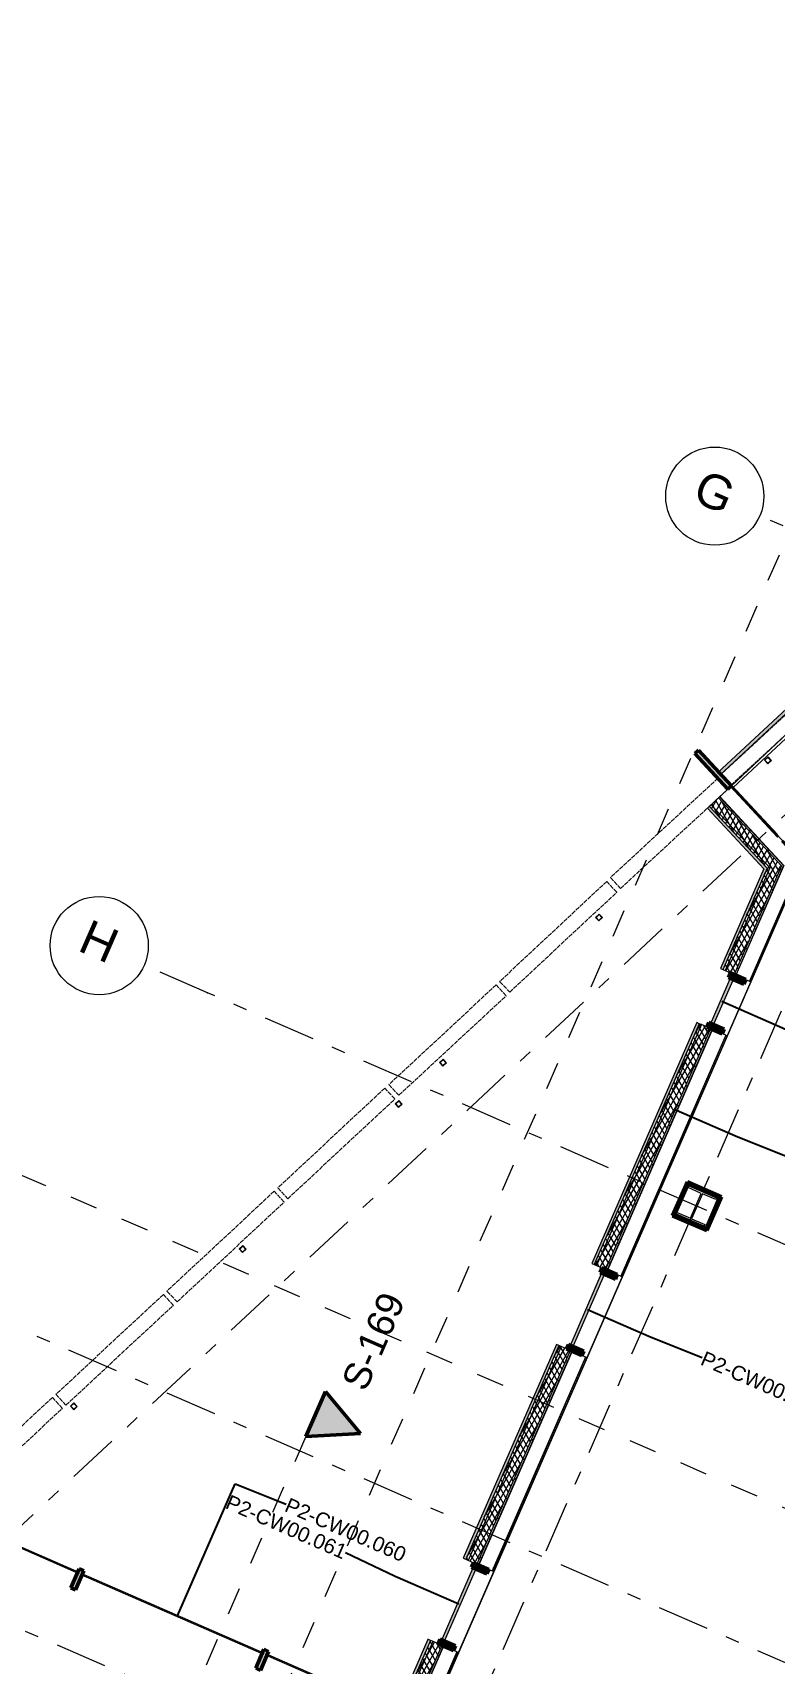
# Model space of a CAD drawing. Header units: millimetres. Extents: x -50172 to 90294, y -80883 to 25069.
# Drawn here: x -24973 to -17419, y -26079 to -9476 of the extents above; entities that cross this region are included whole.
import ezdxf
from ezdxf.enums import TextEntityAlignment as Align

# ---------------------------------------------------------------- set-up
doc = ezdxf.new("R2010")
doc.units = ezdxf.units.MM
doc.header["$MEASUREMENT"] = 0
for name, pattern in [('Dashed', [564.444447, 282.222223, -282.222223]), ('Double Dashed', [1093.611073, 529.166651, -211.666656, 141.111112, -211.666656]), ('Hidden Line', [55, 45, -10])]:
    doc.linetypes.add(name, pattern=pattern)
for name, color, linetype, lineweight, true_color in [('A-25-M_Curtain_Wall_Pen_No__46', 7, 'Continuous', 35, 0x444444), ('A-25-M_Wall_Ext_Pen_No__107', 7, 'Continuous', 15, 0xa6a6a6), ('A-25-M_Wall_Int_Pen_No__107', 7, 'Continuous', 15, 0xa6a6a6), ('A-25-M_Wall_Int_Pen_No__27', 7, 'Continuous', 50, 0x2a2a2a), ('A-95-MC_Marker_Section_P2.Marker_Pen_No__25', 7, 'Continuous', 50, 0x2a2a2a), ('New_A-15-MG_Structural_Grid_Phase_2_Pen_No__222', 7, 'Continuous', 13, 0x65af33), ('New_A-25-M_Curtain_Wall_Pen_No__144', 7, 'Continuous', 0, 0xc8c8c8), ('New_A-25-M_Curtain_Wall_Pen_No__165', 7, 'Continuous', 0, 0x006060), ('New_A-25-M_Curtain_Wall_Pen_No__27', 7, 'Continuous', 50, 0x2a2a2a), ('New_A-25-M_Wall_Ext_Pen_No__107', 7, 'Continuous', 15, 0xa6a6a6), ('New_A-35-M_FFE-Zone_Pen_No__74', 7, 'Continuous', 20, 0x606060), ('New_A-35-M_FFE_Sanitary_Pen_No__144', 7, 'Continuous', 0, 0xc8c8c8), ('New_A-35-M_FFE_Sanitary_Pen_No__165', 7, 'Continuous', 0, 0x006060), ('New_A-35-M_FFE_Sanitary_Pen_No__27', 7, 'Continuous', 50, 0x2a2a2a)]:
    doc.layers.add(name, color=color, linetype=linetype, lineweight=lineweight, true_color=true_color)
for name, color, linetype, lineweight in [('A-25-M_Curtain_Wall_Pen_No__85', 8, 'Continuous', 20), ('A-25-M_Wall_Ext_Pen_No__1', 7, 'Continuous', 13), ('A-95-MC_Marker_Section_P2.Marker_Pen_No__1', 7, 'Continuous', 13), ('A-95-MC_Marker_Section_P2.Marker_Pen_No__6', 7, 'Continuous', 35), ('COLUMN.IFC Import_Pen_No__2', 8, 'Continuous', 15), ('New_A-20-M_Floor_Slab_Pen_No__89', 8, 'Continuous', 20), ('New_A-25-M_Curtain_Wall_Pen_No__1', 7, 'Continuous', 13), ('New_A-25-M_Curtain_Wall_Pen_No__87', 8, 'Continuous', 20), ('New_A-25-M_Wall_Ext_Pen_No__1', 7, 'Continuous', 13), ('New_A-35-M_FFE_Sanitary_Pen_No__1', 7, 'Continuous', 13), ('New_ArchiCAD Windows_Pen_No__1', 7, 'Continuous', 13), ('New_ArchiCAD Zone Stamps_Pen_No__9', 7, 'Continuous', 13)]:
    doc.layers.add(name, color=color, linetype=linetype, lineweight=lineweight)
for name, color, linetype in [('A-25-M_Wall_Int', 7, 'Continuous'), ('A-95-MC_Marker_Section_P2.Marker', 7, 'Continuous'), ('COLUMN.IFC Import', 7, 'Continuous'), ('New_A-15-MG_Structural_Grid_Phase_2', 7, 'Continuous'), ('New_A-20-M_Floor_Slab', 7, 'Continuous'), ('New_A-25-M_Curtain_Wall', 7, 'Continuous'), ('New_A-25-M_Wall_Ext', 7, 'Continuous'), ('New_A-35-M_FFE-Zone', 7, 'Continuous'), ('New_A-35-M_FFE_Sanitary', 7, 'Continuous'), ('New_ArchiCAD Windows', 7, 'Continuous')]:
    doc.layers.add(name, color=color, linetype=linetype)
doc.styles.add('GENERATED_STYLE_1', font='')
doc.styles.add('GENERATED_STYLE_3', font='')
doc.styles.add('GENERATED_STYLE_4', font='')
doc.styles.get('GENERATED_STYLE_1').set_extended_font_data('Arial', bold=True)
doc.styles.get('GENERATED_STYLE_3').set_extended_font_data('Arial')
doc.styles.get('GENERATED_STYLE_4').set_extended_font_data('Swis721 BT')
doc.dimstyles.new('GENERATED_STYLE__3', dxfattribs={"dimtxt": 0.18, "dimasz": 273.6, "dimexe": 0.18, "dimexo": 0.0625, "dimgap": 0.09, "dimtad": 0, "dimtih": 1, "dimtoh": 1, "dimdec": 4, "dimzin": 0, "dimdsep": 46, "dimcen": 0.09, "dimadec": 0, "dimazin": 0, "dimtfac": 1, "dimtdec": 4, "dimtmove": 0, "dimatfit": 3, "dimldrblk": 'ARROWHEAD_5', "dimfxl": 1, "dimtolj": 1, "dimtzin": 0, "dimarcsym": 0})
pattern_1 = [(60, (0, 0), (-43.30127, 25), []), (120, (0, 0), (43.30127, 25), [])]
pattern_2 = [(0, (0, 0), (0, 200), [])]
pattern_3 = [(312.9404, (0, 0), (126.797, 117.9938), [0, -100]), (312.9404, (97.46, 22.4), (126.797, 117.9938), [0, -100])]
pattern_4 = [(246.4404, (0, 0), (-158.76755, 69.2305), [0, -100]), (246.4404, (59.4, -80.45), (-158.76755, 69.2305), [0, -100])]

# ---------------------------------------------------------------- blocks, each defined once
blk = doc.blocks.new('Computer Lab E (PG)_INB 1101_11_1', base_point=(-15405, -22880))
at = {"layer": 'New_A-35-M_FFE-Zone_Pen_No__74', "linetype": 'Continuous'}
for p, q in [((-16952, -17510), (-20967, -26719)), ((-18456, -21521), (-18306, -21177)), ((-18306, -21177), (-17970, -21324)), ((-17970, -21324), (-18120, -21668)), ((-18120, -21668), (-18456, -21521))]:
    blk.add_line(p, q, dxfattribs=at)
at = {"layer": 'New_ArchiCAD Zone Stamps_Pen_No__9'}
for tag, height, style, p in [('ROOM_NAME', 250, 'GENERATED_STYLE_1', (-16534, -21191)), ('zoneNameLine2', 250, 'GENERATED_STYLE_1', (-16723, -21623)), ('ROOM_NUMBER', 200, 'GENERATED_STYLE_3', (-16911, -22044)), ('measuredAreaCode', 200, 'GENERATED_STYLE_3', (-17068, -22404)), ('DUMMY_649', 200, 'GENERATED_STYLE_3', (-16761, -22538)), ('DUMMY_650', 200, 'GENERATED_STYLE_3', (-16271, -22752)), ('DUMMY_651', 133, 'GENERATED_STYLE_3', (-15992, -22858))]:
    blk.add_attdef(tag, text='', height=height, rotation=336.4404, dxfattribs=dict(at, style=style)).set_placement(p, align=Align.TOP_LEFT)
blk = doc.blocks.new('Research space 1_INB 1103_14_1', base_point=(-6557, -12753))
at = {"layer": 'New_A-35-M_FFE-Zone_Pen_No__74', "linetype": 'Continuous'}
for p, q in [((-11159, -10860), (-17856, -17143)), ((-17856, -17143), (-17392, -17642))]:
    blk.add_line(p, q, dxfattribs=at)
at = {"layer": 'New_ArchiCAD Zone Stamps_Pen_No__9'}
for tag, height, style, p in [('ROOM_NAME', 250, 'GENERATED_STYLE_1', (-9054, -14912)), ('zoneNameLine2', 250, 'GENERATED_STYLE_1', (-9243, -15344)), ('ROOM_NUMBER', 200, 'GENERATED_STYLE_3', (-9431, -15765)), ('measuredAreaCode', 200, 'GENERATED_STYLE_3', (-9588, -16125)), ('DUMMY_649', 200, 'GENERATED_STYLE_3', (-9281, -16259)), ('DUMMY_650', 200, 'GENERATED_STYLE_3', (-8670, -16525)), ('DUMMY_651', 133, 'GENERATED_STYLE_3', (-8391, -16632))]:
    blk.add_attdef(tag, text='', height=height, rotation=336.4404, dxfattribs=dict(at, style=style)).set_placement(p, align=Align.TOP_LEFT)
blk = doc.blocks.new('Slab_60_1', base_point=(-21326, -27555))
at = {"layer": 'New_A-20-M_Floor_Slab_Pen_No__89', "linetype": 'Continuous', "flags": 128}
blk.add_lwpolyline([(10989, -26694), (18941, -8457), (9986, -4552), (6045, -2834), (6178, -2529), (1093, -312), (-3008, -4128), (-3008, -4128), (-10734, -11317), (-11116, -10906), (-17839, -17161), (-17128, -17926), (-21326, -27555)], dxfattribs=at)
blk = doc.blocks.new('Curtain Wall_13_1')
at = {"layer": 'New_A-25-M_Curtain_Wall_Pen_No__144', "linetype": 'Continuous'}
for points in [[(-25668, -24607), (-25716, -24586), (-25800, -24779), (-25752, -24800)], [(-24451, -25137), (-24499, -25117), (-24583, -25309), (-24535, -25330)], [(-22570, -25957), (-22618, -25936), (-22701, -26129), (-22654, -26150)], [(-21353, -26487), (-21401, -26467), (-21484, -26659), (-21437, -26680)]]:
    blk.add_hatch(color=256, dxfattribs=at).paths.add_polyline_path(points)
at = {"layer": 'New_A-25-M_Curtain_Wall_Pen_No__165', "linetype": 'Continuous', "lineweight": 0, "true_color": 0x001818}
for points in [[(-24499, -25155), (-25696, -24633), (-25700, -24642), (-24503, -25164)], [(-22618, -25974), (-24479, -25164), (-24483, -25173), (-22622, -25984)], [(-21401, -26505), (-22598, -25983), (-22602, -25992), (-21405, -26514)]]:
    blk.add_hatch(color=168, dxfattribs=at).paths.add_polyline_path(points)
at = {"layer": 'New_A-25-M_Curtain_Wall_Pen_No__1', "linetype": 'Continuous'}
for p, q in [((-25696, -24633), (-25700, -24642)), ((-25700, -24642), (-24503, -25164)), ((-24499, -25155), (-25696, -24633)), ((-24503, -25164), (-24499, -25155)), ((-24479, -25164), (-24483, -25173)), ((-24483, -25173), (-22622, -25984)), ((-22618, -25974), (-24479, -25164)), ((-22622, -25984), (-22618, -25974)), ((-22598, -25983), (-22602, -25992)), ((-22602, -25992), (-21405, -26514)), ((-21401, -26505), (-22598, -25983)), ((-21405, -26514), (-21401, -26505))]:
    blk.add_line(p, q, dxfattribs=at)
at = {"layer": 'New_A-25-M_Curtain_Wall_Pen_No__27', "linetype": 'Continuous'}
for p, q in [((-25716, -24586), (-25800, -24779)), ((-25752, -24800), (-25668, -24607)), ((-25668, -24607), (-25716, -24586)), ((-25800, -24779), (-25752, -24800)), ((-24499, -25117), (-24583, -25309)), ((-24535, -25330), (-24451, -25137)), ((-24451, -25137), (-24499, -25117)), ((-24583, -25309), (-24535, -25330)), ((-22618, -25936), (-22701, -26129)), ((-22654, -26150), (-22570, -25957)), ((-22570, -25957), (-22618, -25936)), ((-22701, -26129), (-22654, -26150)), ((-21401, -26467), (-21484, -26659)), ((-21437, -26680), (-21353, -26487)), ((-21353, -26487), (-21401, -26467)), ((-21484, -26659), (-21437, -26680))]:
    blk.add_line(p, q, dxfattribs=at)
blk = doc.blocks.new('Curtain Wall_15_1')
at = {"layer": 'New_A-25-M_Curtain_Wall_Pen_No__144', "linetype": 'Continuous'}
for points in [[(-17710, -19118), (-17866, -19050), (-17886, -19096), (-17730, -19163)], [(-17930, -19622), (-18086, -19554), (-18106, -19600), (-17950, -19668)]]:
    blk.add_hatch(color=256, dxfattribs=at).paths.add_polyline_path(points)
at = {"layer": 'New_A-25-M_Curtain_Wall_Pen_No__165', "linetype": 'Continuous', "lineweight": 0, "true_color": 0x001818}
blk.add_hatch(color=168, dxfattribs=at).paths.add_polyline_path([(-18046, -19588), (-17834, -19102), (-17863, -19089), (-18075, -19575)])
at = {"layer": 'New_A-25-M_Curtain_Wall_Pen_No__1', "linetype": 'Continuous'}
for p, q in [((-17863, -19089), (-18075, -19575)), ((-17863, -19089), (-17834, -19102)), ((-17834, -19102), (-18046, -19588)), ((-18075, -19575), (-18046, -19588))]:
    blk.add_line(p, q, dxfattribs=at)
at = {"layer": 'New_A-25-M_Curtain_Wall_Pen_No__27', "linetype": 'Continuous'}
for p, q in [((-17866, -19050), (-17886, -19096)), ((-17866, -19050), (-17710, -19118)), ((-17886, -19096), (-17730, -19163)), ((-17710, -19118), (-17730, -19163)), ((-18086, -19554), (-18106, -19600)), ((-18086, -19554), (-17930, -19622)), ((-18106, -19600), (-17950, -19668)), ((-17930, -19622), (-17950, -19668))]:
    blk.add_line(p, q, dxfattribs=at)
blk = doc.blocks.new('Curtain Wall_16_1')
at = {"layer": 'New_A-35-M_FFE_Sanitary_Pen_No__144', "linetype": 'Continuous'}
for points in [[(-19195, -22098), (-19039, -22166), (-19019, -22120), (-19175, -22052)], [(-19535, -22877), (-19379, -22945), (-19359, -22899), (-19515, -22831)]]:
    blk.add_hatch(color=256, dxfattribs=at).paths.add_polyline_path(points)
at = {"layer": 'New_A-35-M_FFE_Sanitary_Pen_No__165', "linetype": 'Continuous', "lineweight": 0, "true_color": 0x001818}
blk.add_hatch(color=168, dxfattribs=at).paths.add_polyline_path([(-19475, -22865), (-19143, -22104), (-19172, -22091), (-19504, -22852)])
at = {"layer": 'New_A-35-M_FFE_Sanitary_Pen_No__1', "linetype": 'Continuous'}
for p, q in [((-19172, -22091), (-19504, -22852)), ((-19475, -22865), (-19143, -22104)), ((-19143, -22104), (-19172, -22091)), ((-19504, -22852), (-19475, -22865))]:
    blk.add_line(p, q, dxfattribs=at)
at = {"layer": 'New_A-35-M_FFE_Sanitary_Pen_No__27', "linetype": 'Continuous'}
for p, q in [((-19175, -22052), (-19195, -22098)), ((-19019, -22120), (-19175, -22052)), ((-19195, -22098), (-19039, -22166)), ((-19039, -22166), (-19019, -22120)), ((-19515, -22831), (-19535, -22877)), ((-19535, -22877), (-19379, -22945)), ((-19359, -22899), (-19515, -22831)), ((-19379, -22945), (-19359, -22899))]:
    blk.add_line(p, q, dxfattribs=at)
blk = doc.blocks.new('Curtain Wall_17_1')
at = {"layer": 'New_A-35-M_FFE_Sanitary_Pen_No__144', "linetype": 'Continuous'}
for points in [[(-20504, -25100), (-20348, -25168), (-20328, -25122), (-20484, -25054)], [(-20844, -25879), (-20688, -25947), (-20668, -25901), (-20824, -25833)]]:
    blk.add_hatch(color=256, dxfattribs=at).paths.add_polyline_path(points)
at = {"layer": 'New_A-35-M_FFE_Sanitary_Pen_No__165', "linetype": 'Continuous', "lineweight": 0, "true_color": 0x001818}
blk.add_hatch(color=168, dxfattribs=at).paths.add_polyline_path([(-20784, -25867), (-20452, -25106), (-20482, -25093), (-20813, -25854)])
at = {"layer": 'New_A-35-M_FFE_Sanitary_Pen_No__1', "linetype": 'Continuous'}
for p, q in [((-20482, -25093), (-20813, -25854)), ((-20784, -25867), (-20452, -25106)), ((-20452, -25106), (-20482, -25093)), ((-20813, -25854), (-20784, -25867))]:
    blk.add_line(p, q, dxfattribs=at)
at = {"layer": 'New_A-35-M_FFE_Sanitary_Pen_No__27', "linetype": 'Continuous'}
for p, q in [((-20484, -25054), (-20504, -25100)), ((-20328, -25122), (-20484, -25054)), ((-20504, -25100), (-20348, -25168)), ((-20348, -25168), (-20328, -25122)), ((-20824, -25833), (-20844, -25879)), ((-20844, -25879), (-20688, -25947)), ((-20668, -25901), (-20824, -25833)), ((-20688, -25947), (-20668, -25901))]:
    blk.add_line(p, q, dxfattribs=at)
blk = doc.blocks.new('Curtain Wall_20_1')
at = {"layer": 'New_A-25-M_Curtain_Wall_Pen_No__144', "linetype": 'Continuous'}
blk.add_hatch(color=256, dxfattribs=at).paths.add_polyline_path([(-18228, -16817), (-17893, -17177), (-17856, -17143), (-18191, -16783)])
at = {"layer": 'New_A-25-M_Curtain_Wall_Pen_No__165', "linetype": 'Continuous', "lineweight": 0, "true_color": 0x001818}
blk.add_hatch(color=168, dxfattribs=at).paths.add_polyline_path([(-17976, -17036), (-16861, -15999), (-16883, -15975), (-17998, -17013)])
at = {"layer": 'New_A-25-M_Curtain_Wall_Pen_No__1', "linetype": 'Continuous'}
for p, q in [((-16883, -15975), (-17998, -17013)), ((-17976, -17036), (-16861, -15999)), ((-17998, -17013), (-17976, -17036))]:
    blk.add_line(p, q, dxfattribs=at)
at = {"layer": 'New_A-25-M_Curtain_Wall_Pen_No__27', "linetype": 'Continuous'}
for p, q in [((-18191, -16783), (-18228, -16817)), ((-18228, -16817), (-17893, -17177)), ((-17856, -17143), (-18191, -16783)), ((-17893, -17177), (-17856, -17143))]:
    blk.add_line(p, q, dxfattribs=at)
blk = doc.blocks.new('Wall_79_1', base_point=(-17526, -17989))
at = {"layer": 'A-25-M_Wall_Ext_Pen_No__107', "linetype": 'Continuous'}
blk.add_hatch(color=256, dxfattribs=at).paths.add_polyline_path([(-17378, -17650), (-17389, -17639), (-17400, -17650), (-17389, -17661)])
at = {"layer": 'A-25-M_Wall_Ext_Pen_No__107', "linetype": 'Continuous', "lineweight": 0, "true_color": 0x535353}
for points in [[(-17387, -17663), (-17389, -17661), (-17391, -17662), (-17389, -17664)], [(-17376, -17653), (-17378, -17650), (-17389, -17661), (-17387, -17663)], [(-17342, -17712), (-17344, -17710), (-17345, -17711), (-17343, -17713)], [(-17331, -17702), (-17333, -17700), (-17344, -17710), (-17342, -17712)]]:
    blk.add_hatch(color=251, dxfattribs=at).paths.add_polyline_path(points)
at = {"layer": 'New_A-25-M_Wall_Ext_Pen_No__107', "linetype": 'Continuous'}
h = blk.add_hatch(dxfattribs=at)
h.set_pattern_fill('Plywood_0001', color=256, style=0, pattern_type=2)
h.set_pattern_definition(pattern_2)
h.paths.add_polyline_path([(-17990, -17268), (-17347, -17959), (-17326, -17955), (-17977, -17256)])
at = {"layer": 'New_A-25-M_Wall_Ext_Pen_No__107', "linetype": 'Continuous', "lineweight": 0, "true_color": 0x535353}
for points in [[(-17977, -17256), (-17326, -17955), (-17323, -17955), (-17975, -17254)], [(-17389, -17661), (-17864, -17151), (-17865, -17152), (-17391, -17662)], [(-17343, -17713), (-17147, -17925), (-17144, -17924), (-17342, -17712)]]:
    blk.add_hatch(color=251, dxfattribs=at).paths.add_polyline_path(points)
at = {"layer": 'New_A-25-M_Wall_Ext_Pen_No__107', "linetype": 'Continuous'}
h = blk.add_hatch(dxfattribs=at)
h.set_pattern_fill('Plaster_0001', color=256, style=0, pattern_type=2)
h.set_pattern_definition(pattern_3)
h.paths.add_polyline_path([(-17389, -17639), (-17853, -17141), (-17864, -17151), (-17400, -17650)])
blk.add_hatch(color=256, dxfattribs=at).paths.add_polyline_path([(-18101, -17371), (-17526, -17989), (-17494, -17984), (-18081, -17353)])
h = blk.add_hatch(dxfattribs=at)
h.set_pattern_fill('Batt_Insulation_0001', color=256, style=0, pattern_type=2)
h.set_pattern_definition(pattern_1)
h.paths.add_polyline_path([(-18081, -17353), (-17494, -17984), (-17465, -17979), (-18063, -17336)])
h = blk.add_hatch(dxfattribs=at)
h.set_pattern_fill('Batt_Insulation_0001', color=256, style=0, pattern_type=2)
h.set_pattern_definition(pattern_1)
h.paths.add_polyline_path([(-18063, -17336), (-17465, -17979), (-17347, -17959), (-17990, -17268)])
h = blk.add_hatch(dxfattribs=at)
h.set_pattern_fill('Plaster_0001', color=256, style=0, pattern_type=2)
h.set_pattern_definition(pattern_3)
h.paths.add_polyline_path([(-17342, -17712), (-17144, -17924), (-17127, -17921), (-17331, -17702)])
at = {"layer": 'A-25-M_Wall_Ext_Pen_No__1', "linetype": 'Continuous'}
for p, q in [((-17389, -17639), (-17400, -17650)), ((-17378, -17650), (-17389, -17661)), ((-17387, -17663), (-17389, -17664)), ((-17376, -17653), (-17387, -17663)), ((-17344, -17710), (-17345, -17711)), ((-17333, -17700), (-17344, -17710)), ((-17342, -17712), (-17331, -17702))]:
    blk.add_line(p, q, dxfattribs=at)
at = {"layer": 'New_A-25-M_Wall_Ext_Pen_No__1', "linetype": 'Continuous'}
for p, q in [((-17977, -17256), (-17326, -17955)), ((-17975, -17254), (-17323, -17955)), ((-17865, -17152), (-17391, -17662)), ((-17864, -17151), (-17400, -17650)), ((-18081, -17353), (-17494, -17984)), ((-18063, -17336), (-17465, -17979)), ((-17990, -17268), (-17347, -17959)), ((-17400, -17650), (-17389, -17661)), ((-17391, -17662), (-17389, -17664)), ((-17345, -17711), (-17343, -17713)), ((-17343, -17713), (-17147, -17925)), ((-17342, -17712), (-17144, -17924))]:
    blk.add_line(p, q, dxfattribs=at)
at = {"layer": 'New_A-25-M_Wall_Ext_Pen_No__1', "linetype": 'Continuous', "flags": 128}
for points in [[(-17853, -17141), (-18101, -17371)], [(-17389, -17639), (-17853, -17141)], [(-18101, -17371), (-17526, -17989)], [(-17127, -17921), (-17331, -17702)]]:
    blk.add_lwpolyline(points, dxfattribs=at)
blk = doc.blocks.new('Wall_156_1', base_point=(-16763, -16126))
at = {"layer": 'New_A-25-M_Curtain_Wall_Pen_No__87', "linetype": 'Hidden Line', "flags": 128}
for points in [[(-16865, -16016), (-17962, -17027)], [(-16763, -16126), (-16865, -16016)], [(-17861, -17137), (-16763, -16126)], [(-17962, -17027), (-17861, -17137)]]:
    blk.add_lwpolyline(points, dxfattribs=at)
blk = doc.blocks.new('Wall_157_1', base_point=(-17893, -17177))
at = {"layer": 'New_A-25-M_Curtain_Wall_Pen_No__87', "linetype": 'Hidden Line', "flags": 128}
for points in [[(-17994, -17067), (-19089, -18079)], [(-17893, -17177), (-17994, -17067)], [(-18987, -18189), (-17893, -17177)], [(-19089, -18079), (-18987, -18189)]]:
    blk.add_lwpolyline(points, dxfattribs=at)
blk = doc.blocks.new('Wall_158_1', base_point=(-19025, -18229))
at = {"layer": 'New_A-25-M_Curtain_Wall_Pen_No__87', "linetype": 'Hidden Line', "flags": 128}
for points in [[(-19127, -18119), (-20217, -19137)], [(-20115, -19246), (-19025, -18229)], [(-19025, -18229), (-19127, -18119)], [(-20217, -19137), (-20115, -19246)]]:
    blk.add_lwpolyline(points, dxfattribs=at)
blk = doc.blocks.new('Wall_159_1', base_point=(-20151, -19282))
at = {"layer": 'New_A-25-M_Curtain_Wall_Pen_No__87', "linetype": 'Hidden Line', "flags": 128}
for points in [[(-20253, -19172), (-21344, -20186)], [(-20151, -19282), (-20253, -19172)], [(-21242, -20296), (-20151, -19282)], [(-21344, -20186), (-21242, -20296)]]:
    blk.add_lwpolyline(points, dxfattribs=at)
blk = doc.blocks.new('Wall_160_1', base_point=(-21283, -20332))
at = {"layer": 'New_A-25-M_Curtain_Wall_Pen_No__87', "linetype": 'Hidden Line', "flags": 128}
for points in [[(-21386, -20222), (-22477, -21239)], [(-21283, -20332), (-21386, -20222)], [(-22375, -21349), (-21283, -20332)], [(-22477, -21239), (-22375, -21349)]]:
    blk.add_lwpolyline(points, dxfattribs=at)
blk = doc.blocks.new('Wall_161_1', base_point=(-22411, -21382))
at = {"layer": 'New_A-25-M_Curtain_Wall_Pen_No__87', "linetype": 'Hidden Line', "flags": 128}
for points in [[(-22513, -21272), (-23605, -22289)], [(-23502, -22399), (-22411, -21382)], [(-22411, -21382), (-22513, -21272)], [(-23605, -22289), (-23502, -22399)]]:
    blk.add_lwpolyline(points, dxfattribs=at)
blk = doc.blocks.new('Wall_162_1', base_point=(-23539, -22434))
at = {"layer": 'New_A-25-M_Curtain_Wall_Pen_No__87', "linetype": 'Hidden Line', "flags": 128}
for points in [[(-23641, -22324), (-24736, -23339)], [(-23539, -22434), (-23641, -22324)], [(-24634, -23449), (-23539, -22434)], [(-24736, -23339), (-24634, -23449)]]:
    blk.add_lwpolyline(points, dxfattribs=at)
blk = doc.blocks.new('Wall_163_1', base_point=(-24670, -23483))
at = {"layer": 'New_A-25-M_Curtain_Wall_Pen_No__87', "linetype": 'Hidden Line', "flags": 128}
for points in [[(-24772, -23373), (-25865, -24392)], [(-24670, -23483), (-24772, -23373)], [(-25763, -24501), (-24670, -23483)], [(-25865, -24392), (-25763, -24501)]]:
    blk.add_lwpolyline(points, dxfattribs=at)
blk = doc.blocks.new('Rectangular Window Opening 19_3')
at = {"layer": 'New_ArchiCAD Windows_Pen_No__1', "linetype": 'Continuous'}
for p, q in [((-300, 289), (-300, 274)), ((-300, 274), (-300, 272)), ((-300, 272), (-300, 122)), ((300, 274), (300, 289)), ((300, 272), (300, 274)), ((300, 122), (300, 272)), ((-300, 122), (-300, 120)), ((-300, 120), (-300, 102)), ((-300, 102), (-300, 2)), ((-300, 2), (-300, -23)), ((300, 120), (300, 122)), ((300, 102), (300, 120)), ((300, 2), (300, 102)), ((300, -23), (300, 2)), ((-300, -23), (-300, -50)), ((300, -50), (300, -23))]:
    blk.add_line(p, q, dxfattribs=at)
blk = doc.blocks.new('Rectangular Window Opening 19_4')
at = {"layer": 'New_ArchiCAD Windows_Pen_No__1', "linetype": 'Continuous'}
for p, q in [((-450, 289), (-450, 274)), ((-450, 274), (-450, 272)), ((-450, 272), (-450, 122)), ((450, 274), (450, 289)), ((450, 272), (450, 274)), ((450, 122), (450, 272)), ((-450, 122), (-450, 120)), ((-450, 120), (-450, 102)), ((-450, 102), (-450, 2)), ((-450, 2), (-450, -23)), ((450, 120), (450, 122)), ((450, 102), (450, 120)), ((450, 2), (450, 102)), ((450, -23), (450, 2)), ((-450, -23), (-450, -50)), ((450, -50), (450, -23))]:
    blk.add_line(p, q, dxfattribs=at)
blk = doc.blocks.new('Rectangular Window Opening 19_5')
at = {"layer": 'New_ArchiCAD Windows_Pen_No__1', "linetype": 'Continuous'}
for p, q in [((-450, 289), (-450, 274)), ((-450, 274), (-450, 272)), ((-450, 272), (-450, 122)), ((450, 274), (450, 289)), ((450, 272), (450, 274)), ((450, 122), (450, 272)), ((-450, 122), (-450, 120)), ((-450, 120), (-450, 102)), ((-450, 102), (-450, 2)), ((-450, 2), (-450, -23)), ((450, 120), (450, 122)), ((450, 102), (450, 120)), ((450, 2), (450, 102)), ((450, -23), (450, 2)), ((-450, -23), (-450, -50)), ((450, -50), (450, -23))]:
    blk.add_line(p, q, dxfattribs=at)
blk = doc.blocks.new('Wall_165_1', base_point=(-17526, -17989))
at = {"layer": 'New_A-25-M_Wall_Ext_Pen_No__107', "linetype": 'Continuous', "lineweight": 0, "true_color": 0x535353}
for points in [[(-17147, -17925), (-17674, -19133), (-17672, -19134), (-17144, -17924)], [(-17326, -17955), (-17813, -19073), (-17811, -19073), (-17323, -17955)], [(-18053, -19623), (-19122, -22075), (-19120, -22075), (-18051, -19623)], [(-17914, -19683), (-18983, -22135), (-18981, -22136), (-17912, -19684)], [(-19482, -22900), (-20431, -25077), (-20429, -25077), (-19480, -22900)], [(-19343, -22960), (-20292, -25137), (-20290, -25138), (-19341, -22961)], [(-20791, -25902), (-21118, -26653), (-21117, -26654), (-20789, -25902)], [(-20652, -25962), (-20979, -26714), (-20977, -26714), (-20650, -25963)]]:
    blk.add_hatch(color=251, dxfattribs=at).paths.add_polyline_path(points)
at = {"layer": 'New_A-25-M_Wall_Ext_Pen_No__107', "linetype": 'Continuous'}
h = blk.add_hatch(dxfattribs=at)
h.set_pattern_fill('Plaster_0001', color=256, style=0, pattern_type=2)
h.set_pattern_definition(pattern_4)
h.paths.add_polyline_path([(-17144, -17924), (-17672, -19134), (-17658, -19140), (-17127, -17921)])
for points in [[(-17526, -17989), (-17969, -19005), (-17944, -19016), (-17494, -17984)], [(-18209, -19555), (-19278, -22007), (-19253, -22018), (-18184, -19566)], [(-19638, -22832), (-20587, -25009), (-20562, -25020), (-19613, -22843)], [(-20947, -25834), (-21274, -26585), (-21249, -26596), (-20922, -25845)]]:
    blk.add_hatch(color=256, dxfattribs=at).paths.add_polyline_path(points)
h = blk.add_hatch(dxfattribs=at)
h.set_pattern_fill('Batt_Insulation_0001', color=256, style=0, pattern_type=2)
h.set_pattern_definition(pattern_1)
h.paths.add_polyline_path([(-17494, -17984), (-17944, -19016), (-17921, -19026), (-17465, -17979)])
h = blk.add_hatch(dxfattribs=at)
h.set_pattern_fill('Batt_Insulation_0001', color=256, style=0, pattern_type=2)
h.set_pattern_definition(pattern_1)
h.paths.add_polyline_path([(-17465, -17979), (-17921, -19026), (-17830, -19065), (-17347, -17959)])
h = blk.add_hatch(dxfattribs=at)
h.set_pattern_fill('Plywood_0001', color=256, style=0, pattern_type=2)
h.set_pattern_definition(pattern_2)
h.paths.add_polyline_path([(-17347, -17959), (-17830, -19065), (-17813, -19073), (-17326, -17955)])
h = blk.add_hatch(dxfattribs=at)
h.set_pattern_fill('Batt_Insulation_0001', color=256, style=0, pattern_type=2)
h.set_pattern_definition(pattern_1)
h.paths.add_polyline_path([(-18184, -19566), (-19253, -22018), (-19230, -22028), (-18161, -19575)])
h = blk.add_hatch(dxfattribs=at)
h.set_pattern_fill('Batt_Insulation_0001', color=256, style=0, pattern_type=2)
h.set_pattern_definition(pattern_1)
h.paths.add_polyline_path([(-18161, -19575), (-19230, -22028), (-19139, -22067), (-18069, -19615)])
h = blk.add_hatch(dxfattribs=at)
h.set_pattern_fill('Plywood_0001', color=256, style=0, pattern_type=2)
h.set_pattern_definition(pattern_2)
h.paths.add_polyline_path([(-18069, -19615), (-19139, -22067), (-19122, -22075), (-18053, -19623)])
h = blk.add_hatch(dxfattribs=at)
h.set_pattern_fill('Plaster_0001', color=256, style=0, pattern_type=2)
h.set_pattern_definition(pattern_4)
h.paths.add_polyline_path([(-17912, -19684), (-18981, -22136), (-18967, -22142), (-17898, -19690)])
h = blk.add_hatch(dxfattribs=at)
h.set_pattern_fill('Batt_Insulation_0001', color=256, style=0, pattern_type=2)
h.set_pattern_definition(pattern_1)
h.paths.add_polyline_path([(-19613, -22843), (-20562, -25020), (-20539, -25030), (-19590, -22852)])
h = blk.add_hatch(dxfattribs=at)
h.set_pattern_fill('Batt_Insulation_0001', color=256, style=0, pattern_type=2)
h.set_pattern_definition(pattern_1)
h.paths.add_polyline_path([(-19590, -22852), (-20539, -25030), (-20448, -25070), (-19498, -22892)])
h = blk.add_hatch(dxfattribs=at)
h.set_pattern_fill('Plywood_0001', color=256, style=0, pattern_type=2)
h.set_pattern_definition(pattern_2)
h.paths.add_polyline_path([(-19498, -22892), (-20448, -25070), (-20431, -25077), (-19482, -22900)])
h = blk.add_hatch(dxfattribs=at)
h.set_pattern_fill('Plaster_0001', color=256, style=0, pattern_type=2)
h.set_pattern_definition(pattern_4)
h.paths.add_polyline_path([(-19341, -22961), (-20290, -25138), (-20276, -25144), (-19327, -22967)])
h = blk.add_hatch(dxfattribs=at)
h.set_pattern_fill('Batt_Insulation_0001', color=256, style=0, pattern_type=2)
h.set_pattern_definition(pattern_1)
h.paths.add_polyline_path([(-20922, -25845), (-21249, -26596), (-21227, -26606), (-20899, -25855)])
h = blk.add_hatch(dxfattribs=at)
h.set_pattern_fill('Batt_Insulation_0001', color=256, style=0, pattern_type=2)
h.set_pattern_definition(pattern_1)
h.paths.add_polyline_path([(-20899, -25855), (-21227, -26606), (-21135, -26646), (-20807, -25894)])
h = blk.add_hatch(dxfattribs=at)
h.set_pattern_fill('Plywood_0001', color=256, style=0, pattern_type=2)
h.set_pattern_definition(pattern_2)
h.paths.add_polyline_path([(-20807, -25894), (-21135, -26646), (-21118, -26653), (-20791, -25902)])
h = blk.add_hatch(dxfattribs=at)
h.set_pattern_fill('Plaster_0001', color=256, style=0, pattern_type=2)
h.set_pattern_definition(pattern_4)
h.paths.add_polyline_path([(-20650, -25963), (-20977, -26714), (-20963, -26720), (-20636, -25969)])
at = {"layer": 'New_A-25-M_Wall_Ext_Pen_No__1', "linetype": 'Continuous'}
for p, q in [((-17147, -17925), (-17674, -19133)), ((-17144, -17924), (-17672, -19134)), ((-17494, -17984), (-17944, -19016)), ((-17465, -17979), (-17921, -19026)), ((-17347, -17959), (-17830, -19065)), ((-17326, -17955), (-17813, -19073)), ((-17323, -17955), (-17811, -19073)), ((-18184, -19566), (-19253, -22018)), ((-18161, -19575), (-19230, -22028)), ((-18069, -19615), (-19139, -22067)), ((-18053, -19623), (-19122, -22075)), ((-18051, -19623), (-19120, -22075)), ((-17914, -19683), (-18983, -22135)), ((-17912, -19684), (-18981, -22136)), ((-19613, -22843), (-20562, -25020)), ((-19590, -22852), (-20539, -25030)), ((-19498, -22892), (-20448, -25070)), ((-19482, -22900), (-20431, -25077)), ((-19480, -22900), (-20429, -25077)), ((-19343, -22960), (-20292, -25137)), ((-19341, -22961), (-20290, -25138)), ((-20922, -25845), (-21249, -26596)), ((-20899, -25855), (-21227, -26606)), ((-20807, -25894), (-21135, -26646)), ((-20791, -25902), (-21118, -26653)), ((-20789, -25902), (-21117, -26654)), ((-20652, -25962), (-20979, -26714)), ((-20650, -25963), (-20977, -26714))]:
    blk.add_line(p, q, dxfattribs=at)
at = {"layer": 'New_A-25-M_Wall_Ext_Pen_No__1', "linetype": 'Continuous', "flags": 128}
for points in [[(-17658, -19140), (-17127, -17921)], [(-17526, -17989), (-17969, -19005)], [(-18209, -19555), (-19278, -22007)], [(-18967, -22142), (-17898, -19690)], [(-19638, -22832), (-20587, -25009)], [(-20276, -25144), (-19327, -22967)], [(-20947, -25834), (-21274, -26585)], [(-20963, -26720), (-20636, -25969)], [(-21274, -26585), (-20963, -26720)]]:
    blk.add_lwpolyline(points, dxfattribs=at)
at = {"layer": 'New_ArchiCAD Windows', "color": 251, "linetype": 'Continuous', "lineweight": 20, "true_color": 0x606060, "xscale": -1, "zscale": 1000, "rotation": 246.4404115839994}
for name, p in [('Rectangular Window Opening 19_3', (-18043, -19300)), ('Rectangular Window Opening 19_4', (-19412, -22439)), ('Rectangular Window Opening 19_5', (-20721, -25441))]:
    blk.add_blockref(name, p, dxfattribs=at)
blk = doc.blocks.new('Wall_315_1', base_point=(-17978, -21337))
at = {"layer": 'A-25-M_Wall_Int_Pen_No__107', "linetype": 'Continuous'}
blk.add_hatch(color=256, dxfattribs=at).paths.add_polyline_path([(-17958, -21329), (-18306, -21177), (-18299, -21197), (-17978, -21337)])
at = {"layer": 'A-25-M_Wall_Int_Pen_No__27', "linetype": 'Continuous', "flags": 128}
for points in [[(-17958, -21329), (-18306, -21177)], [(-18299, -21197), (-17978, -21337)]]:
    blk.add_lwpolyline(points, dxfattribs=at)
blk = doc.blocks.new('Wall_316_1', base_point=(-18299, -21197))
at = {"layer": 'A-25-M_Wall_Int_Pen_No__107', "linetype": 'Continuous'}
blk.add_hatch(color=256, dxfattribs=at).paths.add_polyline_path([(-18306, -21177), (-18456, -21521), (-18437, -21513), (-18299, -21197)])
at = {"layer": 'A-25-M_Wall_Int_Pen_No__27', "linetype": 'Continuous', "flags": 128}
for points in [[(-18306, -21177), (-18456, -21521)], [(-18437, -21513), (-18299, -21197)]]:
    blk.add_lwpolyline(points, dxfattribs=at)
blk = doc.blocks.new('Wall_317_1', base_point=(-18437, -21513))
at = {"layer": 'A-25-M_Wall_Int_Pen_No__107', "linetype": 'Continuous'}
blk.add_hatch(color=256, dxfattribs=at).paths.add_polyline_path([(-18456, -21521), (-18108, -21673), (-18116, -21653), (-18437, -21513)])
at = {"layer": 'A-25-M_Wall_Int_Pen_No__27', "linetype": 'Continuous', "flags": 128}
for points in [[(-18456, -21521), (-18108, -21673)], [(-18116, -21653), (-18437, -21513)]]:
    blk.add_lwpolyline(points, dxfattribs=at)
blk = doc.blocks.new('Wall_318_1', base_point=(-18116, -21653))
at = {"layer": 'A-25-M_Wall_Int_Pen_No__107', "linetype": 'Continuous'}
blk.add_hatch(color=256, dxfattribs=at).paths.add_polyline_path([(-18108, -21673), (-17958, -21329), (-17978, -21337), (-18116, -21653)])
at = {"layer": 'A-25-M_Wall_Int_Pen_No__27', "linetype": 'Continuous', "flags": 128}
for points in [[(-17978, -21337), (-18116, -21653)], [(-18108, -21673), (-17958, -21329)]]:
    blk.add_lwpolyline(points, dxfattribs=at)
blk = doc.blocks.new('Standard grid marker_23')
at = {"layer": 'New_A-15-MG_Structural_Grid_Phase_2_Pen_No__222', "linetype": 'Double Dashed'}
blk.add_line((2643, 0), (48998, 0), dxfattribs=at)
at = {"layer": 'New_A-15-MG_Structural_Grid_Phase_2_Pen_No__222', "style": 'GENERATED_STYLE_4'}
blk.add_attdef('AC_MarkerText_1', text='', height=350, rotation=113.5, dxfattribs=at).set_placement((-500, -1294), align=Align.MIDDLE_CENTER)
blk = doc.blocks.new('Discrete Accessory 330')
at = {"layer": 'COLUMN.IFC Import_Pen_No__2', "linetype": 'Continuous'}
for p, q in [((-25, 25), (25, 25)), ((-25, -25), (-25, 25)), ((-21, 21), (-21, -21)), ((21, 21), (-21, 21)), ((21, -21), (21, 21)), ((25, 25), (25, -25)), ((25, -25), (-25, -25)), ((-21, -21), (21, -21))]:
    blk.add_line(p, q, dxfattribs=at)
blk = doc.blocks.new('Discrete Accessory 453')
at = {"layer": 'COLUMN.IFC Import_Pen_No__2', "linetype": 'Continuous'}
for p, q in [((-25, 25), (25, 25)), ((-25, -25), (-25, 25)), ((-21, 21), (-21, -21)), ((21, 21), (-21, 21)), ((21, -21), (21, 21)), ((25, 25), (25, -25)), ((25, -25), (-25, -25)), ((-21, -21), (21, -21))]:
    blk.add_line(p, q, dxfattribs=at)
blk = doc.blocks.new('Discrete Accessory 454')
at = {"layer": 'COLUMN.IFC Import_Pen_No__2', "linetype": 'Continuous'}
for p, q in [((-25, 25), (25, 25)), ((-25, -25), (-25, 25)), ((-21, 21), (-21, -21)), ((21, 21), (-21, 21)), ((21, -21), (21, 21)), ((25, 25), (25, -25)), ((25, -25), (-25, -25)), ((-21, -21), (21, -21))]:
    blk.add_line(p, q, dxfattribs=at)
blk = doc.blocks.new('Discrete Accessory 455')
at = {"layer": 'COLUMN.IFC Import_Pen_No__2', "linetype": 'Continuous'}
for p, q in [((-25, 25), (25, 25)), ((-25, -25), (-25, 25)), ((-21, 21), (-21, -21)), ((21, 21), (-21, 21)), ((21, -21), (21, 21)), ((25, 25), (25, -25)), ((25, -25), (-25, -25)), ((-21, -21), (21, -21))]:
    blk.add_line(p, q, dxfattribs=at)
blk = doc.blocks.new('Discrete Accessory 456')
at = {"layer": 'COLUMN.IFC Import_Pen_No__2', "linetype": 'Continuous'}
for p, q in [((-25, 25), (25, 25)), ((-25, -25), (-25, 25)), ((-21, 21), (-21, -21)), ((21, 21), (-21, 21)), ((21, -21), (21, 21)), ((25, 25), (25, -25)), ((25, -25), (-25, -25)), ((-21, -21), (21, -21))]:
    blk.add_line(p, q, dxfattribs=at)
blk = doc.blocks.new('Discrete Accessory 457')
at = {"layer": 'COLUMN.IFC Import_Pen_No__2', "linetype": 'Continuous'}
for p, q in [((-25, 25), (25, 25)), ((-25, -25), (-25, 25)), ((-21, 21), (-21, -21)), ((21, 21), (-21, 21)), ((21, -21), (21, 21)), ((25, 25), (25, -25)), ((25, -25), (-25, -25)), ((-21, -21), (21, -21))]:
    blk.add_line(p, q, dxfattribs=at)
blk = doc.blocks.new('Column 84')
at = {"layer": 'COLUMN.IFC Import_Pen_No__2', "linetype": 'Continuous'}
for p, q in [((-153.7, 157.25), (153.7, 157.25)), ((-153.7, 138.55), (-153.7, 157.25)), ((-6, 138.55), (-153.7, 138.55)), ((-6, -138.55), (-6, 138.55)), ((6, 138.55), (6, -138.55)), ((153.7, 138.55), (6, 138.55)), ((153.7, 157.25), (153.7, 138.55)), ((-153.7, -138.55), (-6, -138.55)), ((-153.7, -157.25), (-153.7, -138.55)), ((153.7, -157.25), (-153.7, -157.25)), ((6, -138.55), (153.7, -138.55)), ((153.7, -138.55), (153.7, -157.25))]:
    blk.add_line(p, q, dxfattribs=at)
blk = doc.blocks.new('ARROWHEAD_5')
at = {"color": 0, "linetype": 'Continuous', "lineweight": 0}
blk.add_line((0, 0), (-1, 0), dxfattribs=at)
blk.add_solid([(-1, 0.2679), (0, 0), (-1, -0.2679), (-1, 0.2679)], dxfattribs=at)
blk = doc.blocks.new('Standard grid marker_31')
at = {"layer": 'New_A-15-MG_Structural_Grid_Phase_2_Pen_No__222', "linetype": 'Double Dashed'}
for p, q in [((705, 0), (18281, 0)), ((18281, 0), (18986, 0))]:
    blk.add_line(p, q, dxfattribs=at)
at = {"layer": 'New_A-15-MG_Structural_Grid_Phase_2_Pen_No__222', "linetype": 'Continuous'}
blk.add_circle((19486, 0), 500, dxfattribs=at)
at = {"layer": 'New_A-15-MG_Structural_Grid_Phase_2_Pen_No__222', "linetype": 'Double Dashed'}
blk.add_point((18281, 0), dxfattribs=at)
blk.add_point((18281, 0), dxfattribs=at)
at = {"layer": 'New_A-15-MG_Structural_Grid_Phase_2_Pen_No__222', "style": 'GENERATED_STYLE_4'}
for tag, p in [('AC_MarkerText_1_0', (-500, 43)), ('AC_MarkerText_1_1', (19486, 43))]:
    blk.add_attdef(tag, text='', height=350, rotation=180, dxfattribs=at).set_placement(p, align=Align.MIDDLE_CENTER)
blk = doc.blocks.new('Standard grid marker_32')
at = {"layer": 'New_A-15-MG_Structural_Grid_Phase_2_Pen_No__222', "linetype": 'Double Dashed'}
blk.add_line((705, 0), (53258, 0), dxfattribs=at)
at = {"layer": 'New_A-15-MG_Structural_Grid_Phase_2_Pen_No__222', "style": 'GENERATED_STYLE_4'}
for tag, p in [('AC_MarkerText_1_0', (-500, 39)), ('AC_MarkerText_1_1', (54463, 39))]:
    blk.add_attdef(tag, text='', height=350, rotation=180, dxfattribs=at).set_placement(p, align=Align.MIDDLE_CENTER)
blk = doc.blocks.new('Standard grid marker_33')
at = {"layer": 'New_A-15-MG_Structural_Grid_Phase_2_Pen_No__222', "linetype": 'Double Dashed'}
blk.add_line((705, 0), (54601, 0), dxfattribs=at)
at = {"layer": 'New_A-15-MG_Structural_Grid_Phase_2_Pen_No__222', "style": 'GENERATED_STYLE_4'}
for tag, p in [('AC_MarkerText_1_0', (-500, 43)), ('AC_MarkerText_1_1', (55806, 43))]:
    blk.add_attdef(tag, text='', height=350, rotation=180, dxfattribs=at).set_placement(p, align=Align.MIDDLE_CENTER)
blk = doc.blocks.new('Standard grid marker_39')
at = {"layer": 'New_A-15-MG_Structural_Grid_Phase_2_Pen_No__222', "linetype": 'Double Dashed'}
blk.add_line((47486, 0), (48486, 0), dxfattribs=at)
at = {"layer": 'New_A-15-MG_Structural_Grid_Phase_2_Pen_No__222', "linetype": 'Continuous'}
blk.add_circle((48986, 0), 500, dxfattribs=at)
at = {"layer": 'New_A-15-MG_Structural_Grid_Phase_2_Pen_No__222', "style": 'GENERATED_STYLE_4'}
for tag, p in [('AC_MarkerText_1_0', (-500, 43)), ('AC_MarkerText_1_1', (48986, 43))]:
    blk.add_attdef(tag, text='', height=350, rotation=180, dxfattribs=at).set_placement(p, align=Align.MIDDLE_CENTER)
blk = doc.blocks.new('Standard grid marker_40')
at = {"layer": 'New_A-15-MG_Structural_Grid_Phase_2_Pen_No__222', "linetype": 'Double Dashed'}
blk.add_line((18746, 0), (39496, 0), dxfattribs=at)
at = {"layer": 'New_A-15-MG_Structural_Grid_Phase_2_Pen_No__222', "style": 'GENERATED_STYLE_4'}
for tag, p in [('AC_MarkerText_1_0', (-500, 41)), ('AC_MarkerText_1_1', (58742, 41))]:
    blk.add_attdef(tag, text='', height=350, rotation=270, dxfattribs=at).set_placement(p, align=Align.MIDDLE_CENTER)
blk = doc.blocks.new('Cutting Plane_4_1', base_point=(-25330, -21003))
at = {"layer": 'A-95-MC_Marker_Section_P2.Marker_Pen_No__1', "linetype": 'Dashed'}
blk.add_line((-25101, -21103), (22392, -41812), dxfattribs=at)
blk = doc.blocks.new('Cutting Plane_7_1', base_point=(-15692, -10946))
at = {"layer": 'A-95-MC_Marker_Section_P2.Marker_Pen_No__1', "linetype": 'Dashed'}
blk.add_line((-15792, -11175), (-22372, -26264), dxfattribs=at)
blk = doc.blocks.new('Cutting Plane_9_1', base_point=(-22092, -23539))
at = {"layer": 'A-95-MC_Marker_Section_P2.Marker_Pen_No__25', "linetype": 'Continuous'}
for points in [[(-21992, -23310), (-22192, -23768), (-21633, -23739)], [(-26233, -33037), (-26033, -32579), (-25675, -33008)]]:
    blk.add_hatch(color=256, dxfattribs=at).paths.add_polyline_path(points)
at = {"layer": 'A-95-MC_Marker_Section_P2.Marker_Pen_No__1', "linetype": 'Dashed'}
blk.add_line((-22192, -23768), (-26033, -32579), dxfattribs=at)
at = {"layer": 'A-95-MC_Marker_Section_P2.Marker_Pen_No__25', "linetype": 'Continuous'}
for p, q in [((-21992, -23310), (-22192, -23768)), ((-21633, -23739), (-21992, -23310)), ((-22192, -23768), (-21633, -23739)), ((-26233, -33037), (-26033, -32579)), ((-26033, -32579), (-25675, -33008)), ((-25675, -33008), (-26233, -33037))]:
    blk.add_line(p, q, dxfattribs=at)
at = {"layer": 'A-95-MC_Marker_Section_P2.Marker_Pen_No__6', "char_height": 275, "rotation": 66.4404, "style": 'GENERATED_STYLE_4'}
for insert, attachment_point in [((-21580, -23325), 7), ((-25942, -33328), 9)]:
    blk.add_mtext('\\A1;{\\fSwis721 BT|b0|i0|c0|p34;S-169}', dxfattribs=dict(at, insert=insert, attachment_point=attachment_point))

msp = doc.modelspace()

# ---------------------------------------------------------------- block references
at = {"layer": 'A-25-M_Wall_Int', "color": 250, "lineweight": 50, "true_color": 0x2a2a2a}
for name, p in [('Wall_316_1', (-18298.6, -21196.8)), ('Wall_315_1', (-17977.7, -21336.7)), ('Wall_318_1', (-18115.8, -21653.3)), ('Wall_317_1', (-18436.6, -21513.4))]:
    msp.add_blockref(name, p, dxfattribs=at)
at = {"layer": 'A-95-MC_Marker_Section_P2.Marker'}
for name, p in [('Cutting Plane_7_1', (-15692.4, -10945.9)), ('Cutting Plane_4_1', (-25330.5, -21002.6)), ('Cutting Plane_9_1', (-22091.6, -23538.9))]:
    msp.add_blockref(name, p, dxfattribs=at)
at = {"layer": 'COLUMN.IFC Import', "linetype": 'Continuous', "zscale": 1000}
for name, p, rotation in [('Discrete Accessory 330', (-17485.4, -16884), 222.940410901894), ('Discrete Accessory 453', (-19205.6, -18485), 222.940410901894), ('Discrete Accessory 454', (-20794, -19963.4), 222.940410901894), ('Discrete Accessory 455', (-21245, -20383.1), 222.940410901894), ('Column 84', (-18213.5, -21422.9), 336.4404115839877), ('Discrete Accessory 456', (-22833.4, -21861.5), 222.940410901894), ('Discrete Accessory 457', (-24553.6, -23462.6), 222.940410901894)]:
    msp.add_blockref(name, p, dxfattribs=dict(at, rotation=rotation))
at = {"layer": 'New_A-15-MG_Structural_Grid_Phase_2', "color": 8, "linetype": 'Continuous', "lineweight": 15, "zscale": 1000}
for name, p, rotation in [('Standard grid marker_40', (-30734.1, -50137), 66.44041158399293), ('Standard grid marker_23', (3387.7, 1823.7), 222.9404146370858), ('Standard grid marker_32', (22639.6, -43491.3), 156.4404115839929), ('Standard grid marker_33', (21520.4, -46057.9), 156.4404115839929)]:
    msp.add_blockref(name, p, dxfattribs=dict(at, rotation=rotation))
at = {"layer": 'New_A-15-MG_Structural_Grid_Phase_2', "color": 8, "linetype": 'Continuous', "lineweight": 15}
ref = msp.add_blockref('Standard grid marker_39', (26876.4, -33774.9), dxfattribs=dict(at, zscale=1000, rotation=156.4404115839929))
ref.add_attrib('AC_MarkerText_1_1', 'G', dxfattribs={"layer": 'New_A-15-MG_Structural_Grid_Phase_2_Pen_No__222', "color": 85, "true_color": 0x65af33, "height": 350, "rotation": 336.44041, "style": 'GENERATED_STYLE_4'}).set_placement((-18026.6, -14151.7), align=Align.MIDDLE_CENTER)
ref = msp.add_blockref('Standard grid marker_31', (-6433.3, -26559.5), dxfattribs=dict(at, zscale=1000, rotation=156.4404115839929))
ref.add_attrib('AC_MarkerText_1_1', 'H', dxfattribs={"layer": 'New_A-15-MG_Structural_Grid_Phase_2_Pen_No__222', "color": 85, "true_color": 0x65af33, "height": 350, "rotation": 336.44041, "style": 'GENERATED_STYLE_4'}).set_placement((-24295.3, -18727.3), align=Align.MIDDLE_CENTER)
at = {"layer": 'New_A-20-M_Floor_Slab', "color": 8, "linetype": 'Continuous', "lineweight": 20}
msp.add_blockref('Slab_60_1', (-21326.2, -27554.7), dxfattribs=at)
at = {"layer": 'New_A-25-M_Curtain_Wall', "linetype": 'Continuous', "lineweight": 0}
for name in ['Curtain Wall_20_1', 'Curtain Wall_15_1', 'Curtain Wall_13_1']:
    msp.add_blockref(name, (0, 0), dxfattribs=at)
at = {"layer": 'New_A-25-M_Curtain_Wall', "color": 250, "lineweight": 50, "true_color": 0x2a2a2a}
for name, p in [('Wall_156_1', (-16763, -16126.1)), ('Wall_157_1', (-17892.6, -17177.3)), ('Wall_158_1', (-19025, -18228.6)), ('Wall_159_1', (-20151.2, -19281.6)), ('Wall_160_1', (-21283.3, -20332)), ('Wall_161_1', (-22410.6, -21382.1)), ('Wall_162_1', (-23538.8, -22434.2)), ('Wall_163_1', (-24670, -23482.6))]:
    msp.add_blockref(name, p, dxfattribs=at)
at = {"layer": 'New_A-25-M_Wall_Ext', "color": 250, "lineweight": 50, "true_color": 0x2a2a2a}
for name in ['Wall_79_1', 'Wall_165_1']:
    msp.add_blockref(name, (-17526.2, -17989.4), dxfattribs=at)
at = {"layer": 'New_A-35-M_FFE-Zone', "linetype": 'Continuous'}
for name, p in [('Research space 1_INB 1103_14_1', (-6557.3, -12752.9)), ('Computer Lab E (PG)_INB 1101_11_1', (-15404.6, -22880.3))]:
    msp.add_blockref(name, p, dxfattribs=at)
at = {"layer": 'New_A-35-M_FFE_Sanitary', "linetype": 'Continuous', "lineweight": 0}
for name in ['Curtain Wall_16_1', 'Curtain Wall_17_1']:
    msp.add_blockref(name, (0, 0), dxfattribs=at)

# ---------------------------------------------------------------- texts
at = {"layer": 'A-25-M_Curtain_Wall_Pen_No__46', "linetype": 'Continuous', "char_height": 150, "style": 'GENERATED_STYLE_4'}
for s, insert, attachment_point, rotation in [('\\A1;{\\fSwis721 BT|b0|i0|c0|p34;P2-CW00.062}', (-18153.6, -22964.8), 4, 336.49416), ('\\A1;{\\fSwis721 BT|b0|i0|c0|p34;P2-CW00.061}', (-21785.5, -24953.9), 6, 336.38666), ('\\A1;{\\fSwis721 BT|b0|i0|c0|p34;P2-CW00.060}', (-22389.3, -24457.3), 4, 336.49416)]:
    msp.add_mtext(s, dxfattribs=dict(at, insert=insert, attachment_point=attachment_point, rotation=rotation))

# ---------------------------------------------------------------- leaders
at = {"layer": 'A-25-M_Curtain_Wall_Pen_No__85', "linetype": 'Continuous', "annotation_type": 0, "has_hookline": 1}
for points, hookline_direction, text_width, horizontal_direction in [([(-17954.5, -19338.3), (-17306.4, -19620.9), (-16785.5, -19827.1)], 0, 1542.9, (0.917019, -0.398843, 0)), ([(-18441.1, -20435.2), (-17792.9, -20717.9), (-17272.1, -20924.3)], 0, 2007.1, (0.917019, -0.398843, 0)), ([(-19322.7, -22475.9), (-18674.5, -22758.5), (-18153.6, -22964.7)], 0, 1535.7, (0.917019, -0.398843, 0)), ([(-23497.1, -25596.7), (-22910.3, -24251.1), (-22389.4, -24457.3)], 0, 1535.7, (0.917019, -0.398843, 0)), ([(-20631.7, -25477.9), (-21279.9, -25195.3), (-21785.4, -24953.9)], 1, 1492.9, (0.91627, -0.400562, 0))]:
    msp.add_leader(points, dimstyle='GENERATED_STYLE__3', dxfattribs=dict(at, hookline_direction=hookline_direction, text_width=text_width, horizontal_direction=horizontal_direction))

doc.saveas('drawing.dxf')
